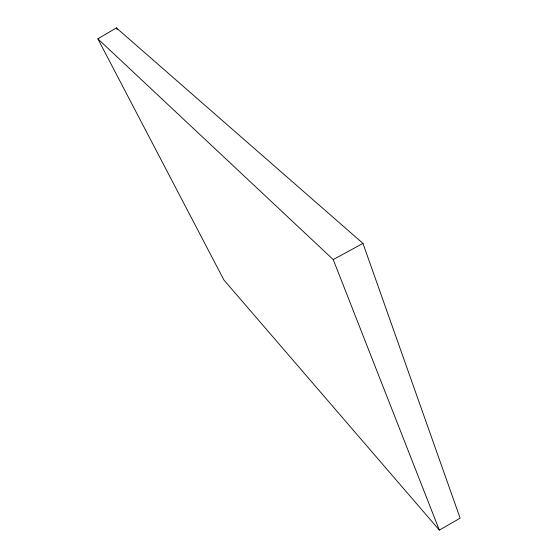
<?xml version="1.0" encoding="UTF-8"?>
<svg xmlns="http://www.w3.org/2000/svg" width="558" height="558" viewBox="0 0 558 558"><rect width="100%" height="100%" fill="white"/><g stroke="black" fill="none" stroke-linecap="round" stroke-linejoin="round"><path stroke-width="0.84" d="M97.866 38.837L116.385 27.9L362.965 243.4L460.134 518.18L439.334 530.1L223.904 279.97L97.866 38.837L333.238 259.582L439.334 530.1M333.238 259.582L362.965 243.4M116.385 27.9L117.166 29.455"/></g></svg>
